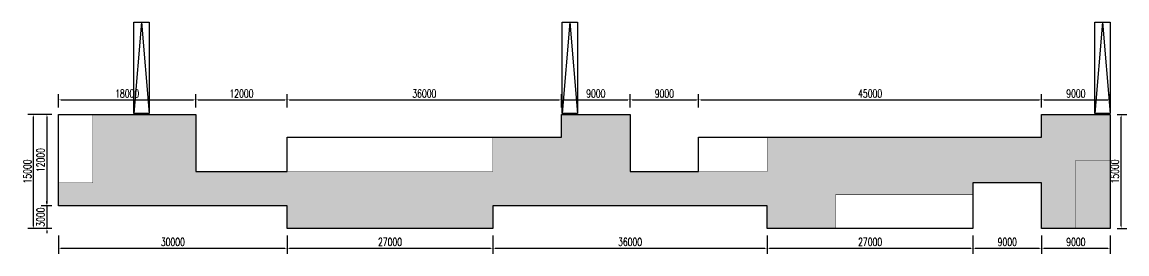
# Model space of a CAD drawing. Header units: millimetres. Extents: x -1825427 to -664413, y 1443096 to 1668257.
# Drawn here: x -809396 to -664413, y 1637783 to 1668257 of the extents above; entities that cross this region are included whole.
import ezdxf

# ---------------------------------------------------------------- set-up
doc = ezdxf.new("R2010")
doc.units = ezdxf.units.MM
doc.header["$LTSCALE"] = 10
doc.layers.get('DEFPOINTS').update_dxf_attribs({"linetype": 'CONTINUOUS'})
for name, color, linetype in [('W-bridge approach引桥', 4, 'CONTINUOUS'), ('W-STEEL_FRAME钢架', 3, 'CONTINUOUS'), ('W-WOOD_FLOOR木地板', 30, 'CONTINUOUS'), ('WALL-MOVE', 6, 'CONTINUOUS')]:
    doc.layers.add(name, color=color, linetype=linetype)
doc.styles.add('STANDARD_T3', font='simplex.shx', dxfattribs={"width": 0.7, "bigfont": 'gbcbig.shx'})
doc.dimstyles.new('W&&300', dxfattribs={"dimtxt": 1050, "dimasz": 300, "dimexe": 750, "dimexo": 900, "dimgap": 300, "dimtad": 1, "dimdec": 0, "dimzin": 0, "dimdsep": 46, "dimtxsty": 'STANDARD_T3', "dimcen": 0.09, "dimclrd": 1, "dimclre": 1, "dimclrt": 7, "dimazin": 2, "dimtfac": 1, "dimtdec": 0, "dimtix": 1, "dimtmove": 2, "dimatfit": 3, "dimfxl": 100, "dimtolj": 1, "dimtzin": 0, "dimarcsym": 0})

# ---------------------------------------------------------------- blocks, each defined once
blk = doc.blocks.new('*D2888')
at = {"layer": 'DEFPOINTS', "color": 0, "transparency": 16777216}
for p in [(-786611, 1658035), (-804611, 1656117, -1833987660), (-786611, 1656117, -1833987660)]:
    blk.add_point(p, dxfattribs=at)
at = {"layer": 'W-STEEL_FRAME钢架', "color": 1, "lineweight": -2, "transparency": 16777216}
for p, q in [((-804611, 1657017), (-804611, 1658785)), ((-786611, 1657017), (-786611, 1658785)), ((-804311, 1658035), (-786911, 1658035))]:
    blk.add_line(p, q, dxfattribs=at)
at = {"layer": 'W-STEEL_FRAME钢架', "color": 1, "transparency": 16777216}
for points in [[(-804311, 1658085), (-804311, 1657985), (-804611, 1658035)], [(-786911, 1658085), (-786911, 1657985), (-786611, 1658035)]]:
    blk.add_solid(points, dxfattribs=at)
at = {"layer": 'W-STEEL_FRAME钢架', "color": 7, "transparency": 16777216, "insert": (-795611, 1658860), "char_height": 1050, "attachment_point": 5, "style": 'STANDARD_T3'}
blk.add_mtext('\\A1;18000', dxfattribs=at)
blk = doc.blocks.new('*D2889')
at = {"layer": 'DEFPOINTS', "color": 0, "transparency": 16777216}
for p in [(-774611, 1658035), (-786611, 1656117, -1833987660), (-774611, 1656117, -1833987660)]:
    blk.add_point(p, dxfattribs=at)
at = {"layer": 'W-STEEL_FRAME钢架', "color": 1, "lineweight": -2, "transparency": 16777216}
for p, q in [((-786611, 1657017), (-786611, 1658785)), ((-774611, 1657017), (-774611, 1658785)), ((-786311, 1658035), (-774911, 1658035))]:
    blk.add_line(p, q, dxfattribs=at)
at = {"layer": 'W-STEEL_FRAME钢架', "color": 1, "transparency": 16777216}
for points in [[(-786311, 1658085), (-786311, 1657985), (-786611, 1658035)], [(-774911, 1658085), (-774911, 1657985), (-774611, 1658035)]]:
    blk.add_solid(points, dxfattribs=at)
at = {"layer": 'W-STEEL_FRAME钢架', "color": 7, "transparency": 16777216, "insert": (-780611, 1658860), "char_height": 1050, "attachment_point": 5, "style": 'STANDARD_T3'}
blk.add_mtext('\\A1;12000', dxfattribs=at)
blk = doc.blocks.new('*D2890')
at = {"layer": 'DEFPOINTS', "color": 0, "transparency": 16777216}
for p in [(-738611, 1658035), (-774611, 1656117, -1833987660), (-738611, 1656117, -1833987660)]:
    blk.add_point(p, dxfattribs=at)
at = {"layer": 'W-STEEL_FRAME钢架', "color": 1, "lineweight": -2, "transparency": 16777216}
for p, q in [((-774611, 1657017), (-774611, 1658785)), ((-738611, 1657017), (-738611, 1658785)), ((-774311, 1658035), (-738911, 1658035))]:
    blk.add_line(p, q, dxfattribs=at)
at = {"layer": 'W-STEEL_FRAME钢架', "color": 1, "transparency": 16777216}
for points in [[(-774311, 1658085), (-774311, 1657985), (-774611, 1658035)], [(-738911, 1658085), (-738911, 1657985), (-738611, 1658035)]]:
    blk.add_solid(points, dxfattribs=at)
at = {"layer": 'W-STEEL_FRAME钢架', "color": 7, "transparency": 16777216, "insert": (-756611, 1658860), "char_height": 1050, "attachment_point": 5, "style": 'STANDARD_T3'}
blk.add_mtext('\\A1;36000', dxfattribs=at)
blk = doc.blocks.new('*D2891')
at = {"layer": 'DEFPOINTS', "color": 0, "transparency": 16777216}
for p in [(-729611, 1658035), (-738611, 1656117, -1833987660), (-729611, 1656117, -1833987660)]:
    blk.add_point(p, dxfattribs=at)
at = {"layer": 'W-STEEL_FRAME钢架', "color": 1, "lineweight": -2, "transparency": 16777216}
for p, q in [((-738611, 1657017), (-738611, 1658785)), ((-729611, 1657017), (-729611, 1658785)), ((-738311, 1658035), (-729911, 1658035))]:
    blk.add_line(p, q, dxfattribs=at)
at = {"layer": 'W-STEEL_FRAME钢架', "color": 1, "transparency": 16777216}
for points in [[(-738311, 1658085), (-738311, 1657985), (-738611, 1658035)], [(-729911, 1658085), (-729911, 1657985), (-729611, 1658035)]]:
    blk.add_solid(points, dxfattribs=at)
at = {"layer": 'W-STEEL_FRAME钢架', "color": 7, "transparency": 16777216, "insert": (-734111, 1658860), "char_height": 1050, "attachment_point": 5, "style": 'STANDARD_T3'}
blk.add_mtext('\\A1;9000', dxfattribs=at)
blk = doc.blocks.new('*D2892')
at = {"layer": 'DEFPOINTS', "color": 0, "transparency": 16777216}
for p in [(-720611, 1658035), (-729611, 1656117, -1833987660), (-720611, 1656117, -1833987660)]:
    blk.add_point(p, dxfattribs=at)
at = {"layer": 'W-STEEL_FRAME钢架', "color": 1, "lineweight": -2, "transparency": 16777216}
for p, q in [((-729611, 1657017), (-729611, 1658785)), ((-720611, 1657017), (-720611, 1658785)), ((-729311, 1658035), (-720911, 1658035))]:
    blk.add_line(p, q, dxfattribs=at)
at = {"layer": 'W-STEEL_FRAME钢架', "color": 1, "transparency": 16777216}
for points in [[(-729311, 1658085), (-729311, 1657985), (-729611, 1658035)], [(-720911, 1658085), (-720911, 1657985), (-720611, 1658035)]]:
    blk.add_solid(points, dxfattribs=at)
at = {"layer": 'W-STEEL_FRAME钢架', "color": 7, "transparency": 16777216, "insert": (-725111, 1658860), "char_height": 1050, "attachment_point": 5, "style": 'STANDARD_T3'}
blk.add_mtext('\\A1;9000', dxfattribs=at)
blk = doc.blocks.new('*D2893')
at = {"layer": 'DEFPOINTS', "color": 0, "transparency": 16777216}
for p in [(-675611, 1658035), (-720611, 1656117, -1833987660), (-675611, 1656117, -1833987660)]:
    blk.add_point(p, dxfattribs=at)
at = {"layer": 'W-STEEL_FRAME钢架', "color": 1, "lineweight": -2, "transparency": 16777216}
for p, q in [((-720611, 1657017), (-720611, 1658785)), ((-675611, 1657017), (-675611, 1658785)), ((-720311, 1658035), (-675911, 1658035))]:
    blk.add_line(p, q, dxfattribs=at)
at = {"layer": 'W-STEEL_FRAME钢架', "color": 1, "transparency": 16777216}
for points in [[(-720311, 1658085), (-720311, 1657985), (-720611, 1658035)], [(-675911, 1658085), (-675911, 1657985), (-675611, 1658035)]]:
    blk.add_solid(points, dxfattribs=at)
at = {"layer": 'W-STEEL_FRAME钢架', "color": 7, "transparency": 16777216, "insert": (-698111, 1658860), "char_height": 1050, "attachment_point": 5, "style": 'STANDARD_T3'}
blk.add_mtext('\\A1;45000', dxfattribs=at)
blk = doc.blocks.new('*D2894')
at = {"layer": 'DEFPOINTS', "color": 0, "transparency": 16777216}
for p in [(-666611, 1658035), (-675611, 1656117, -1833987660), (-666611, 1656117, -1833987660)]:
    blk.add_point(p, dxfattribs=at)
at = {"layer": 'W-STEEL_FRAME钢架', "color": 1, "lineweight": -2, "transparency": 16777216}
for p, q in [((-675611, 1657017), (-675611, 1658785)), ((-666611, 1657017), (-666611, 1658785)), ((-675311, 1658035), (-666911, 1658035))]:
    blk.add_line(p, q, dxfattribs=at)
at = {"layer": 'W-STEEL_FRAME钢架', "color": 1, "transparency": 16777216}
for points in [[(-675311, 1658085), (-675311, 1657985), (-675611, 1658035)], [(-666911, 1658085), (-666911, 1657985), (-666611, 1658035)]]:
    blk.add_solid(points, dxfattribs=at)
at = {"layer": 'W-STEEL_FRAME钢架', "color": 7, "transparency": 16777216, "insert": (-671111, 1658860), "char_height": 1050, "attachment_point": 5, "style": 'STANDARD_T3'}
blk.add_mtext('\\A1;9000', dxfattribs=at)
blk = doc.blocks.new('*D2955')
at = {"layer": 'DEFPOINTS', "color": 0, "transparency": 16777216}
for p in [(-804611, 1656117, -1833987660), (-806136, 1644117), (-804611, 1644117, -1833987660)]:
    blk.add_point(p, dxfattribs=at)
at = {"layer": 'W-STEEL_FRAME钢架', "color": 1, "lineweight": -2, "transparency": 16777216}
for p, q in [((-805511, 1656117), (-806886, 1656117)), ((-806136, 1655817), (-806136, 1644417)), ((-805511, 1644117), (-806886, 1644117))]:
    blk.add_line(p, q, dxfattribs=at)
at = {"layer": 'W-STEEL_FRAME钢架', "color": 1, "transparency": 16777216}
for points in [[(-806186, 1655817), (-806086, 1655817), (-806136, 1656117)], [(-806186, 1644417), (-806086, 1644417), (-806136, 1644117)]]:
    blk.add_solid(points, dxfattribs=at)
at = {"layer": 'W-STEEL_FRAME钢架', "color": 7, "transparency": 16777216, "insert": (-806961, 1650117), "char_height": 1050, "attachment_point": 5, "rotation": 90, "style": 'STANDARD_T3'}
blk.add_mtext('\\A1;12000', dxfattribs=at)
blk = doc.blocks.new('*D2956')
at = {"layer": 'DEFPOINTS', "color": 0, "transparency": 16777216}
for p in [(-804611, 1644117, -1833987660), (-806136, 1641117), (-804611, 1641117, -1833987660)]:
    blk.add_point(p, dxfattribs=at)
at = {"layer": 'W-STEEL_FRAME钢架', "color": 1, "lineweight": -2, "transparency": 16777216}
for p, q in [((-805511, 1644117), (-806886, 1644117)), ((-806136, 1644417), (-806136, 1644717)), ((-806136, 1644117), (-806136, 1641117)), ((-805511, 1641117), (-806886, 1641117)), ((-806136, 1640817), (-806136, 1640517))]:
    blk.add_line(p, q, dxfattribs=at)
at = {"layer": 'W-STEEL_FRAME钢架', "color": 1, "transparency": 16777216}
for points in [[(-806186, 1644417), (-806086, 1644417), (-806136, 1644117)], [(-806186, 1640817), (-806086, 1640817), (-806136, 1641117)]]:
    blk.add_solid(points, dxfattribs=at)
at = {"layer": 'W-STEEL_FRAME钢架', "color": 7, "transparency": 16777216, "insert": (-806961, 1642617), "char_height": 1050, "attachment_point": 5, "rotation": 90, "style": 'STANDARD_T3'}
blk.add_mtext('\\A1;3000', dxfattribs=at)
blk = doc.blocks.new('*D2895')
at = {"layer": 'DEFPOINTS', "color": 0, "transparency": 16777216}
for p in [(-807882, 1656117), (-804611, 1656117, -1833987660), (-804611, 1641117, -1833987660)]:
    blk.add_point(p, dxfattribs=at)
at = {"layer": 'W-STEEL_FRAME钢架', "color": 1, "lineweight": -2, "transparency": 16777216}
for p, q in [((-805511, 1656117), (-808632, 1656117)), ((-807882, 1641417), (-807882, 1655817)), ((-805511, 1641117), (-808632, 1641117))]:
    blk.add_line(p, q, dxfattribs=at)
at = {"layer": 'W-STEEL_FRAME钢架', "color": 1, "transparency": 16777216}
for points in [[(-807932, 1655817), (-807832, 1655817), (-807882, 1656117)], [(-807932, 1641417), (-807832, 1641417), (-807882, 1641117)]]:
    blk.add_solid(points, dxfattribs=at)
at = {"layer": 'W-STEEL_FRAME钢架', "color": 7, "transparency": 16777216, "insert": (-808707, 1648617), "char_height": 1050, "attachment_point": 5, "rotation": 90, "style": 'STANDARD_T3'}
blk.add_mtext('\\A1;15000', dxfattribs=at)
blk = doc.blocks.new('*D2957')
at = {"layer": 'DEFPOINTS', "color": 0, "transparency": 16777216}
for p in [(-666611, 1656117, -1833987660), (-665163, 1656117), (-666611, 1641117, -1833987660)]:
    blk.add_point(p, dxfattribs=at)
at = {"layer": 'W-STEEL_FRAME钢架', "color": 1, "lineweight": -2, "transparency": 16777216}
for p, q in [((-665711, 1656117), (-664413, 1656117)), ((-665163, 1641417), (-665163, 1655817)), ((-665711, 1641117), (-664413, 1641117))]:
    blk.add_line(p, q, dxfattribs=at)
at = {"layer": 'W-STEEL_FRAME钢架', "color": 1, "transparency": 16777216}
for points in [[(-665213, 1655817), (-665113, 1655817), (-665163, 1656117)], [(-665213, 1641417), (-665113, 1641417), (-665163, 1641117)]]:
    blk.add_solid(points, dxfattribs=at)
at = {"layer": 'W-STEEL_FRAME钢架', "color": 7, "transparency": 16777216, "insert": (-665988, 1648617), "char_height": 1050, "attachment_point": 5, "rotation": 90, "style": 'STANDARD_T3'}
blk.add_mtext('\\A1;15000', dxfattribs=at)
blk = doc.blocks.new('*D2896')
at = {"layer": 'DEFPOINTS', "color": 0, "transparency": 16777216}
for p in [(-804611, 1641117, -1833987660), (-774611, 1641117, -1833987660), (-774611, 1638533)]:
    blk.add_point(p, dxfattribs=at)
at = {"layer": 'W-STEEL_FRAME钢架', "color": 1, "lineweight": -2, "transparency": 16777216}
for p, q in [((-804611, 1640217), (-804611, 1637783)), ((-774611, 1640217), (-774611, 1637783)), ((-804311, 1638533), (-774911, 1638533))]:
    blk.add_line(p, q, dxfattribs=at)
at = {"layer": 'W-STEEL_FRAME钢架', "color": 1, "transparency": 16777216}
for points in [[(-804311, 1638583), (-804311, 1638483), (-804611, 1638533)], [(-774911, 1638583), (-774911, 1638483), (-774611, 1638533)]]:
    blk.add_solid(points, dxfattribs=at)
at = {"layer": 'W-STEEL_FRAME钢架', "color": 7, "transparency": 16777216, "insert": (-789611, 1639358), "char_height": 1050, "attachment_point": 5, "style": 'STANDARD_T3'}
blk.add_mtext('\\A1;30000', dxfattribs=at)
blk = doc.blocks.new('*D2958')
at = {"layer": 'DEFPOINTS', "color": 0, "transparency": 16777216}
for p in [(-774611, 1641117, -1833987660), (-747611, 1641117, -1833987660), (-747611, 1638533)]:
    blk.add_point(p, dxfattribs=at)
at = {"layer": 'W-STEEL_FRAME钢架', "color": 1, "lineweight": -2, "transparency": 16777216}
for p, q in [((-774611, 1640217), (-774611, 1637783)), ((-747611, 1640217), (-747611, 1637783)), ((-774311, 1638533), (-747911, 1638533))]:
    blk.add_line(p, q, dxfattribs=at)
at = {"layer": 'W-STEEL_FRAME钢架', "color": 1, "transparency": 16777216}
for points in [[(-774311, 1638583), (-774311, 1638483), (-774611, 1638533)], [(-747911, 1638583), (-747911, 1638483), (-747611, 1638533)]]:
    blk.add_solid(points, dxfattribs=at)
at = {"layer": 'W-STEEL_FRAME钢架', "color": 7, "transparency": 16777216, "insert": (-761111, 1639358), "char_height": 1050, "attachment_point": 5, "style": 'STANDARD_T3'}
blk.add_mtext('\\A1;27000', dxfattribs=at)
blk = doc.blocks.new('*D2959')
at = {"layer": 'DEFPOINTS', "color": 0, "transparency": 16777216}
for p in [(-747611, 1641117, -1833987660), (-711611, 1641117, -1833987660), (-711611, 1638533)]:
    blk.add_point(p, dxfattribs=at)
at = {"layer": 'W-STEEL_FRAME钢架', "color": 1, "lineweight": -2, "transparency": 16777216}
for p, q in [((-747611, 1640217), (-747611, 1637783)), ((-711611, 1640217), (-711611, 1637783)), ((-747311, 1638533), (-711911, 1638533))]:
    blk.add_line(p, q, dxfattribs=at)
at = {"layer": 'W-STEEL_FRAME钢架', "color": 1, "transparency": 16777216}
for points in [[(-747311, 1638583), (-747311, 1638483), (-747611, 1638533)], [(-711911, 1638583), (-711911, 1638483), (-711611, 1638533)]]:
    blk.add_solid(points, dxfattribs=at)
at = {"layer": 'W-STEEL_FRAME钢架', "color": 7, "transparency": 16777216, "insert": (-729611, 1639358), "char_height": 1050, "attachment_point": 5, "style": 'STANDARD_T3'}
blk.add_mtext('\\A1;36000', dxfattribs=at)
blk = doc.blocks.new('*D2960')
at = {"layer": 'DEFPOINTS', "color": 0, "transparency": 16777216}
for p in [(-711611, 1641117, -1833987660), (-684611, 1641117, -1833987660), (-684611, 1638533)]:
    blk.add_point(p, dxfattribs=at)
at = {"layer": 'W-STEEL_FRAME钢架', "color": 1, "lineweight": -2, "transparency": 16777216}
for p, q in [((-711611, 1640217), (-711611, 1637783)), ((-684611, 1640217), (-684611, 1637783)), ((-711311, 1638533), (-684911, 1638533))]:
    blk.add_line(p, q, dxfattribs=at)
at = {"layer": 'W-STEEL_FRAME钢架', "color": 1, "transparency": 16777216}
for points in [[(-711311, 1638583), (-711311, 1638483), (-711611, 1638533)], [(-684911, 1638583), (-684911, 1638483), (-684611, 1638533)]]:
    blk.add_solid(points, dxfattribs=at)
at = {"layer": 'W-STEEL_FRAME钢架', "color": 7, "transparency": 16777216, "insert": (-698111, 1639358), "char_height": 1050, "attachment_point": 5, "style": 'STANDARD_T3'}
blk.add_mtext('\\A1;27000', dxfattribs=at)
blk = doc.blocks.new('*D2961')
at = {"layer": 'DEFPOINTS', "color": 0, "transparency": 16777216}
for p in [(-684611, 1641117, -1833987660), (-675611, 1641117, -1833987660), (-675611, 1638533)]:
    blk.add_point(p, dxfattribs=at)
at = {"layer": 'W-STEEL_FRAME钢架', "color": 1, "lineweight": -2, "transparency": 16777216}
for p, q in [((-684611, 1640217), (-684611, 1637783)), ((-675611, 1640217), (-675611, 1637783)), ((-684311, 1638533), (-675911, 1638533))]:
    blk.add_line(p, q, dxfattribs=at)
at = {"layer": 'W-STEEL_FRAME钢架', "color": 1, "transparency": 16777216}
for points in [[(-684311, 1638583), (-684311, 1638483), (-684611, 1638533)], [(-675911, 1638583), (-675911, 1638483), (-675611, 1638533)]]:
    blk.add_solid(points, dxfattribs=at)
at = {"layer": 'W-STEEL_FRAME钢架', "color": 7, "transparency": 16777216, "insert": (-680111, 1639358), "char_height": 1050, "attachment_point": 5, "style": 'STANDARD_T3'}
blk.add_mtext('\\A1;9000', dxfattribs=at)
blk = doc.blocks.new('*D2962')
at = {"layer": 'DEFPOINTS', "color": 0, "transparency": 16777216}
for p in [(-675611, 1641117, -1833987660), (-666611, 1641117, -1833987660), (-666611, 1638533)]:
    blk.add_point(p, dxfattribs=at)
at = {"layer": 'W-STEEL_FRAME钢架', "color": 1, "lineweight": -2, "transparency": 16777216}
for p, q in [((-675611, 1640217), (-675611, 1637783)), ((-666611, 1640217), (-666611, 1637783)), ((-675311, 1638533), (-666911, 1638533))]:
    blk.add_line(p, q, dxfattribs=at)
at = {"layer": 'W-STEEL_FRAME钢架', "color": 1, "transparency": 16777216}
for points in [[(-675311, 1638583), (-675311, 1638483), (-675611, 1638533)], [(-666911, 1638583), (-666911, 1638483), (-666611, 1638533)]]:
    blk.add_solid(points, dxfattribs=at)
at = {"layer": 'W-STEEL_FRAME钢架', "color": 7, "transparency": 16777216, "insert": (-671111, 1639358), "char_height": 1050, "attachment_point": 5, "style": 'STANDARD_T3'}
blk.add_mtext('\\A1;9000', dxfattribs=at)

msp = doc.modelspace()

# ---------------------------------------------------------------- hatches: boundary and pattern name
at = {"layer": 'W-WOOD_FLOOR木地板'}
h = msp.add_hatch(dxfattribs=at)
h.set_pattern_fill('DOLMIT', color=256, scale=500, angle=90)
h.set_pattern_definition([(90, (-3011879, -1010947.8), (-396.87103, 2e-14), []), (135, (-3011879, -1010947.8), (-793.74152, -793.74152), [561.26063, -1122.52])])
h.paths.add_polyline_path([(-786611.1, 1656117), (-800121.1, 1656117), (-800121.1, 1647117), (-804611.1, 1647117), (-804611.1, 1644117), (-774611.1, 1644117), (-774611.1, 1641117), (-747611, 1641117), (-747611, 1644117), (-711611, 1644117), (-711611.1, 1641117), (-702621.1, 1641117), (-702621.1, 1645617), (-684611.1, 1645617), (-684611.1, 1647117), (-675611, 1647117), (-675611.1, 1641117), (-666611.1, 1641117), (-666611.1, 1656117), (-675611.1, 1656117), (-675611.1, 1653117), (-711621.1, 1653117), (-711621.1, 1648617), (-720621.1, 1648617), (-729611.1, 1648617), (-729611.1, 1656117), (-738611.1, 1656117), (-738611.1, 1653117), (-747621.1, 1653117), (-747621.1, 1648617), (-774621.1, 1648617), (-786611.1, 1648617)])

# ---------------------------------------------------------------- linework, layer by layer
at = {"layer": 'W-bridge approach引桥'}
for p, q in [((-793711.1, 1668257, 18340.1), (-794711.1, 1656257, 18340.1)), ((-793711.1, 1668257, 18340.1), (-792711.1, 1656257, 18340.1)), ((-737504.2, 1668257, 18340.1), (-738504.2, 1656257, 18340.1)), ((-737504.2, 1668257, 18340.1), (-736504.2, 1656257, 18340.1)), ((-667611.1, 1668257, 18340.1), (-668611.1, 1656257, 18340.1)), ((-667611.1, 1668257, 18340.1), (-666611.1, 1656257, 18340.1))]:
    msp.add_line(p, q, dxfattribs=at)
at = {"layer": 'W-bridge approach引桥', "elevation": 18340.1}
for points in [[(-792711.1, 1668257), (-792711.1, 1656257), (-794711.1, 1656257), (-794711.1, 1668257)], [(-738504.2, 1668257), (-736504.2, 1668257), (-736504.2, 1656257), (-738504.2, 1656257)], [(-668611.1, 1656257), (-668611.1, 1668257), (-666611.1, 1668257), (-666611.1, 1656257)]]:
    msp.add_lwpolyline(points, close=True, dxfattribs=at)
at = {"layer": 'W-STEEL_FRAME钢架', "elevation": -1833987659.9}
msp.add_lwpolyline([(-804611.1, 1656117), (-786611.1, 1656117), (-786611.1, 1648617), (-774611.1, 1648617), (-774611.1, 1653117), (-738611.1, 1653117), (-738611.1, 1656117), (-729611.1, 1656117), (-729611.1, 1648617), (-720611, 1648617), (-720611, 1653117), (-675611.1, 1653117), (-675611.1, 1656117), (-666611.1, 1656117), (-666611.1, 1641117), (-675611.1, 1641117), (-675611, 1647117), (-684611.1, 1647117), (-684611.1, 1641117), (-711611.1, 1641117), (-711611, 1644117), (-747611, 1644117), (-747611, 1641117), (-774611.1, 1641117), (-774611.1, 1644117), (-804611.1, 1644117), (-804611, 1656117)], dxfattribs=at)
at = {"layer": 'WALL-MOVE', "const_width": 50}
for points, elevation in [([(-804621.1, 1656117), (-800121.1, 1656117), (-800121.1, 1647117), (-804621.1, 1647117)], -3667993659.9), ([(-774621.1, 1653117), (-747621.1, 1653117), (-747621.1, 1648617), (-774621.1, 1648617)], -5501999659.9), ([(-720621.1, 1653117), (-711621.1, 1653117), (-711621.1, 1648617), (-720621.1, 1648617)], -1833987659.9), ([(-671121.1, 1650117), (-666621.1, 1650117), (-666621.1, 1641117), (-671121.1, 1641117)], -1833987659.9), ([(-702621.1, 1645617), (-684621.1, 1645617), (-684621.1, 1641117), (-702621.1, 1641117)], -3667993659.9)]:
    msp.add_lwpolyline(points, close=True, dxfattribs=dict(at, elevation=elevation))

# ---------------------------------------------------------------- dimensions: what is measured, and where the dimension line sits
at = {"layer": 'W-STEEL_FRAME钢架'}
for base, p1, p2, picture, middle in [((-786611.1, 1658035), (-804611, 1656117, -1833987659.9), (-786611.1, 1656117, -1833987659.9), '*D2888', (-795611.1, 1658860)), ((-774611.1, 1658035), (-786611.1, 1656117, -1833987659.9), (-774611.1, 1656117, -1833987659.9), '*D2889', (-780611.1, 1658860)), ((-738611.1, 1658035), (-774611.1, 1656117, -1833987659.9), (-738611.1, 1656117, -1833987659.9), '*D2890', (-756611.1, 1658860)), ((-729611.1, 1658035), (-738611.1, 1656117, -1833987659.9), (-729611.1, 1656117, -1833987659.9), '*D2891', (-734111.1, 1658860)), ((-720611, 1658035), (-729611.1, 1656117, -1833987659.9), (-720611, 1656117, -1833987659.9), '*D2892', (-725111.1, 1658860)), ((-675611.1, 1658035), (-720611, 1656117, -1833987659.9), (-675611.1, 1656117, -1833987659.9), '*D2893', (-698111.1, 1658860)), ((-666611.1, 1658035), (-675611.1, 1656117, -1833987659.9), (-666611.1, 1656117, -1833987659.9), '*D2894', (-671111.1, 1658860)), ((-774611.1, 1638532.5), (-804611, 1641117, -1833987659.9), (-774611.1, 1641117, -1833987659.9), '*D2896', (-789611.1, 1639357.5)), ((-747611, 1638532.5), (-774611.1, 1641117, -1833987659.9), (-747611, 1641117, -1833987659.9), '*D2958', (-761111, 1639357.5)), ((-711611.1, 1638532.5), (-747611, 1641117, -1833987659.9), (-711611.1, 1641117, -1833987659.9), '*D2959', (-729611, 1639357.5)), ((-684611.1, 1638532.5), (-711611.1, 1641117, -1833987659.9), (-684611.1, 1641117, -1833987659.9), '*D2960', (-698111.1, 1639357.5)), ((-675611.1, 1638532.5), (-684611.1, 1641117, -1833987659.9), (-675611.1, 1641117, -1833987659.9), '*D2961', (-680111.1, 1639357.5)), ((-666611.1, 1638532.5), (-675611.1, 1641117, -1833987659.9), (-666611.1, 1641117, -1833987659.9), '*D2962', (-671111.1, 1639357.5))]:
    dim = msp.add_linear_dim(base=base, p1=p1, p2=p2, dimstyle='W&&300', dxfattribs=at)
    dim.commit()
    dim.dimension.update_dxf_attribs({"geometry": picture, "text_midpoint": middle})
for base, p1, p2, picture, middle in [((-807881.7, 1656117), (-804611, 1641117, -1833987659.9), (-804611.1, 1656117, -1833987659.9), '*D2895', (-808706.7, 1648617)), ((-806136.4, 1644117), (-804611.1, 1656117, -1833987659.9), (-804611.1, 1644117, -1833987659.9), '*D2955', (-806961.4, 1650117)), ((-665162.9, 1656117), (-666611.1, 1641117, -1833987659.9), (-666611, 1656117, -1833987659.9), '*D2957', (-665987.9, 1648617)), ((-806136.4, 1641117), (-804611.1, 1644117, -1833987659.9), (-804611, 1641117, -1833987659.9), '*D2956', (-806961.4, 1642617))]:
    dim = msp.add_linear_dim(base=base, p1=p1, p2=p2, angle=90, dimstyle='W&&300', dxfattribs=at)
    dim.commit()
    dim.dimension.update_dxf_attribs({"geometry": picture, "text_midpoint": middle})

doc.saveas('drawing.dxf')
